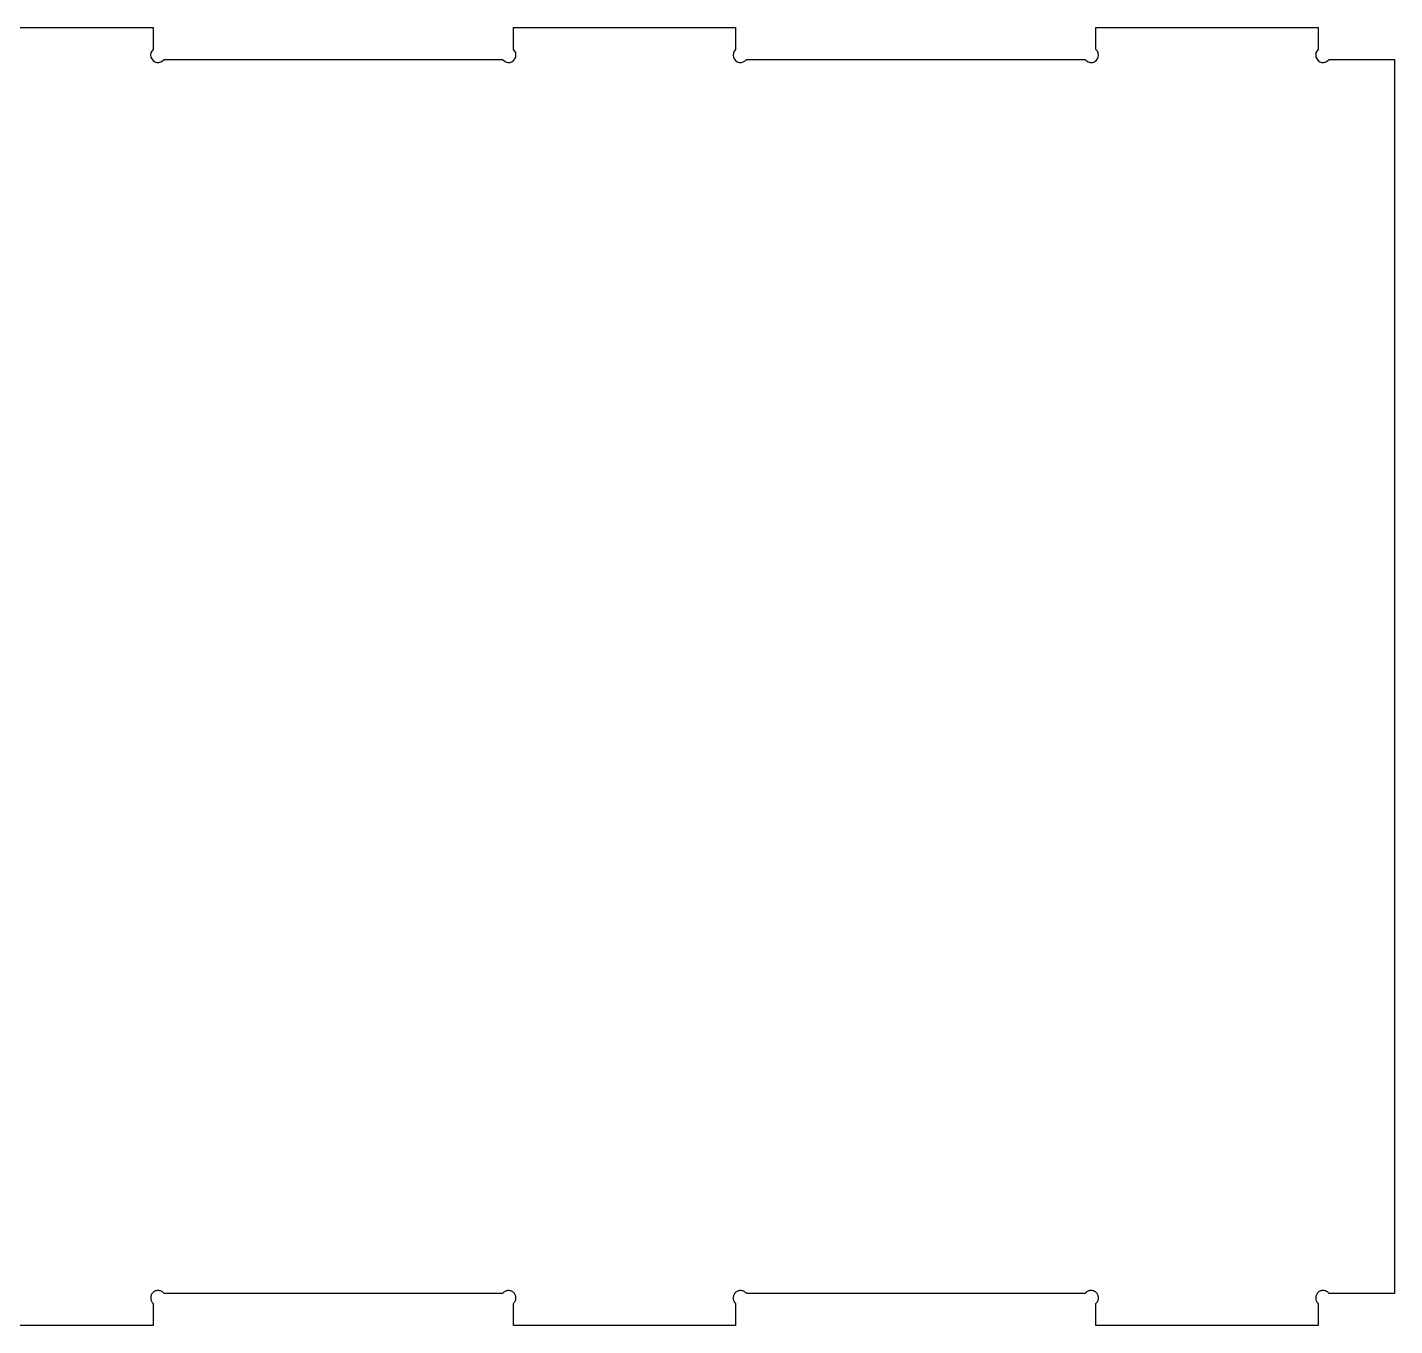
# Model space of a CAD drawing. Header units: metres. Extents: x 0 to 1337, y 0 to 1525.
# Drawn here: x 360.1 to 637.1, y 676.7 to 939.7 of the extents above; entities that cross this region are included whole.
import ezdxf

# ---------------------------------------------------------------- set-up
doc = ezdxf.new("R2010")
doc.units = ezdxf.units.M
doc.layers.add('Page1', color=7, linetype='CONTINUOUS')

msp = doc.modelspace()

# ---------------------------------------------------------------- linework, layer by layer
at = {"layer": 'Page1'}
msp.add_lwpolyline([(340.604218, 939.726746), (385.604218, 939.726746), (385.604218, 935.230774), (385.604218, 935.230774, 1.110472), (387.814606, 933.226746), (387.814606, 933.226746), (456.39386, 933.226746), (456.39386, 933.226746, 1.110472), (458.604218, 935.230774), (458.604218, 935.230774), (458.604218, 939.726746), (503.604218, 939.726746), (503.604218, 935.230774), (503.604218, 935.230774, 1.110472), (505.814606, 933.226746), (505.814606, 933.226746), (574.39386, 933.226746), (574.39386, 933.226746, 1.110469), (576.604248, 935.230774), (576.604248, 935.230774), (576.604248, 939.726746), (621.604248, 939.726746), (621.604248, 935.230774), (621.604248, 935.230774, 1.110469), (623.814575, 933.226746), (623.814575, 933.226746), (637.104248, 933.226746), (637.104248, 683.226807)], format="xyb", dxfattribs=at)
msp.add_lwpolyline([(637.104248, 683.226807), (623.814575, 683.226807), (623.814575, 683.226807), (623.719299, 683.344482), (623.604248, 683.458862), (623.604248, 683.458862), (623.484741, 683.555298), (623.358582, 683.637634), (623.226807, 683.705933), (623.090454, 683.760193), (622.950623, 683.800537), (622.80835, 683.827026), (622.664673, 683.8396), (622.520752, 683.838501), (622.377563, 683.823608), (622.236267, 683.795105), (622.097778, 683.753052), (621.963318, 683.697388), (621.833801, 683.628296), (621.710449, 683.545837), (621.594238, 683.449951), (621.486206, 683.34082), (621.486206, 683.34082), (621.389709, 683.221313), (621.307373, 683.095154), (621.239075, 682.963379), (621.184814, 682.827026), (621.14447, 682.687195), (621.118042, 682.544922), (621.105408, 682.401306), (621.106567, 682.257324), (621.121399, 682.114136), (621.149902, 681.972839), (621.192017, 681.834351), (621.24762, 681.69989), (621.316711, 681.570374), (621.399231, 681.447021), (621.495056, 681.330811), (621.604248, 681.222778), (621.604248, 681.222778), (621.604248, 676.726807), (576.604248, 676.726807), (576.604248, 681.222778), (576.604248, 681.222778), (576.711975, 681.329102), (576.814575, 681.454773), (576.814575, 681.454773), (576.898926, 681.58313), (576.968567, 681.716736), (577.023682, 681.854553), (577.064331, 681.995544), (577.09082, 682.138672), (577.103271, 682.282837), (577.101807, 682.427002), (577.086609, 682.57019), (577.0578, 682.711182), (577.015625, 682.84906), (576.960205, 682.982788), (576.891724, 683.111206), (576.810303, 683.233276), (576.716187, 683.348022), (576.609436, 683.454346), (576.490234, 683.551147), (576.490234, 683.551147), (576.361877, 683.635498), (576.228271, 683.705139), (576.090454, 683.760254), (575.949463, 683.800903), (575.806335, 683.827393), (575.66217, 683.839844), (575.518005, 683.838379), (575.374878, 683.823181), (575.233826, 683.794373), (575.095947, 683.752197), (574.96228, 683.696777), (574.833862, 683.628296), (574.711731, 683.546875), (574.596985, 683.452759), (574.490662, 683.346008), (574.39386, 683.226807), (574.39386, 683.226807), (505.814606, 683.226807), (505.814606, 683.226807), (505.719269, 683.344482), (505.604218, 683.458862), (505.604218, 683.458862), (505.484741, 683.555298), (505.358582, 683.637634), (505.226807, 683.705933), (505.090454, 683.760254), (504.950623, 683.800537), (504.80835, 683.827026), (504.664703, 683.839661), (504.520752, 683.838501), (504.377594, 683.823608), (504.236237, 683.795105), (504.097778, 683.753052), (503.963287, 683.697388), (503.833832, 683.628296), (503.710449, 683.545837), (503.594208, 683.449951), (503.486206, 683.34082), (503.486206, 683.34082), (503.389709, 683.221313), (503.307373, 683.095154), (503.239075, 682.963379), (503.184814, 682.827026), (503.14447, 682.687195), (503.118011, 682.544922), (503.105408, 682.401306), (503.106537, 682.257324), (503.121399, 682.114197), (503.149902, 681.972839), (503.191986, 681.834351), (503.24762, 681.69989), (503.316711, 681.570435), (503.399231, 681.447021), (503.495087, 681.330811), (503.604218, 681.222778), (503.604218, 681.222778), (503.604218, 676.726807), (458.604218, 676.726807), (458.604218, 681.222778), (458.604218, 681.222778), (458.712006, 681.329163), (458.814606, 681.454834), (458.814606, 681.454834), (458.898956, 681.58313), (458.968567, 681.716736), (459.023651, 681.854553), (459.064362, 681.995544), (459.09082, 682.138672), (459.103271, 682.282837), (459.101776, 682.427063), (459.086578, 682.57019), (459.0578, 682.711243), (459.015625, 682.849121), (458.960236, 682.982788), (458.891724, 683.111206), (458.810303, 683.233276), (458.716156, 683.348022), (458.609406, 683.454346), (458.490234, 683.551208), (458.490234, 683.551208), (458.361877, 683.635498), (458.228271, 683.705139), (458.090454, 683.760254), (457.949463, 683.800964), (457.806335, 683.827393), (457.66217, 683.839844), (457.517975, 683.838379), (457.374847, 683.823181), (457.233826, 683.794373), (457.095917, 683.752197), (456.96225, 683.696777), (456.833832, 683.628296), (456.711731, 683.546875), (456.596985, 683.452759), (456.490692, 683.346008), (456.39386, 683.226807), (456.39386, 683.226807), (387.814606, 683.226807), (387.814606, 683.226807), (387.719269, 683.344482), (387.604218, 683.458862), (387.604218, 683.458862), (387.484741, 683.555298), (387.358582, 683.637634), (387.226807, 683.705933), (387.090454, 683.760254), (386.950623, 683.800537), (386.80835, 683.827026), (386.664703, 683.839661), (386.520752, 683.838501), (386.377594, 683.823608), (386.236237, 683.795105), (386.097778, 683.753052), (385.963287, 683.697388), (385.833832, 683.628296), (385.710449, 683.545837), (385.594208, 683.449951), (385.486206, 683.34082), (385.486206, 683.34082), (385.389709, 683.221313), (385.307373, 683.095154), (385.239075, 682.963379), (385.184814, 682.827026), (385.14447, 682.687195), (385.118011, 682.544922), (385.105408, 682.401306), (385.106537, 682.257324), (385.121399, 682.114197), (385.149902, 681.972839), (385.191986, 681.834351), (385.24762, 681.69989), (385.316711, 681.570435), (385.399231, 681.447021), (385.495087, 681.330811), (385.604218, 681.222778), (385.604218, 681.222778), (385.604218, 676.726807), (340.604218, 676.726807)], dxfattribs=at)

doc.saveas('drawing.dxf')
